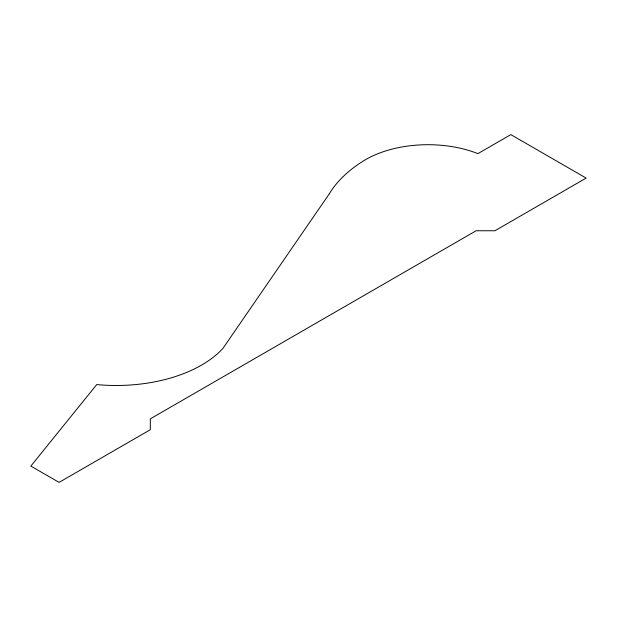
<?xml version="1.0" encoding="UTF-8"?>
<svg xmlns="http://www.w3.org/2000/svg" width="617" height="617" viewBox="0 0 617 617"><rect width="100%" height="100%" fill="white"/><g stroke="black" fill="none" stroke-linecap="round" stroke-linejoin="round"><path stroke-width="0.93" d="M329.316 193.815L222.938 348.389A120.778 69.729 0 0 1 96.73 384.576L30.85 466.082L59.085 482.386L150.301 429.725L150.301 418.858L476.116 230.75L494.934 230.75L586.15 178.089L510.853 134.614L477.913 153.633A88.262 50.956 0 0 0 363.051 161.16A161.847 93.437 0 0 0 329.316 193.815"/></g></svg>
